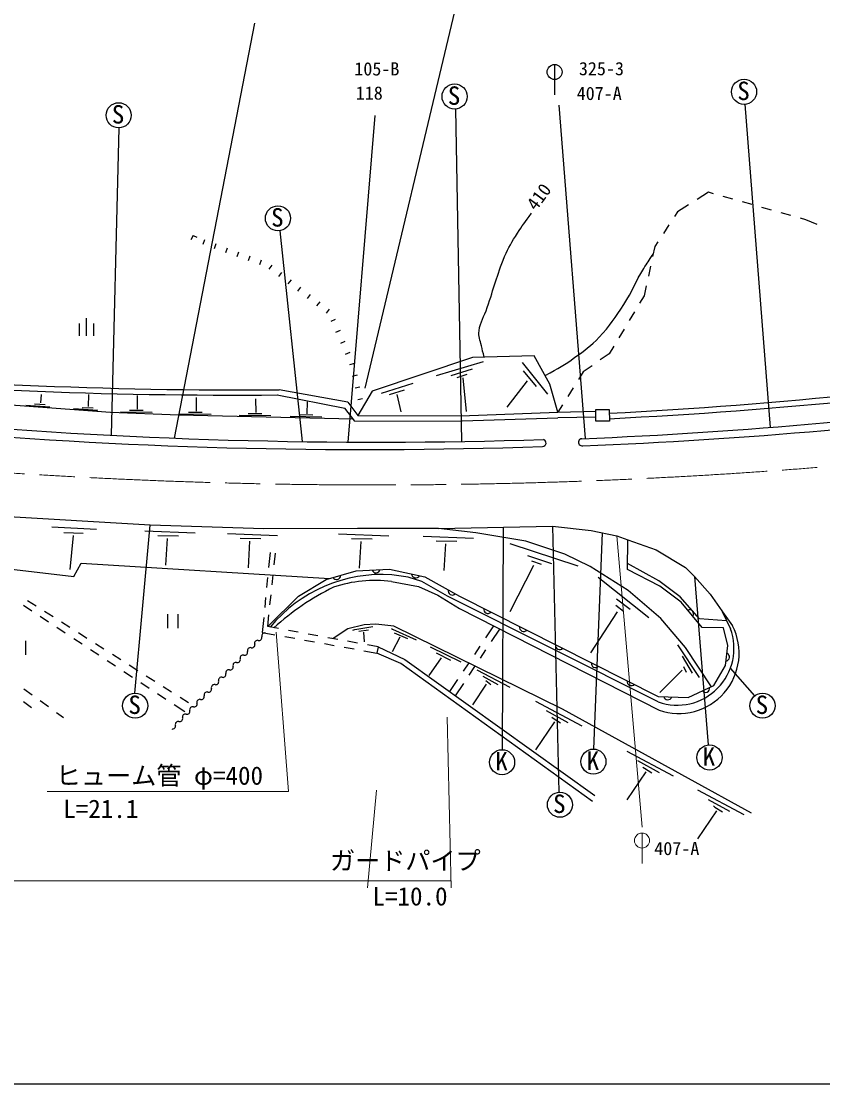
# Model space of a CAD drawing. Units: millimetres at full size, sheet at 1:1000; details may follow other scales. Extents: x 40000 to 680000, y 20000 to 380000.
# Drawn here: x 283170 to 362987, y 205000 to 310822 of the extents above; entities that cross this region are included whole.
import ezdxf
from ezdxf.enums import TextEntityAlignment as Align

# ---------------------------------------------------------------- set-up
doc = ezdxf.new("R2010")
doc.units = ezdxf.units.MM
doc.header["$LTSCALE"] = 1000
doc.linetypes.add('CHAIN', pattern=[18.5, 12, -1.5, 3.5, -1.5])
for name, color, linetype, lineweight in [('M-BGD', 7, 'Continuous', 25), ('M-BMK', 2, 'CHAIN', 13), ('M-STR-HTXT', 7, 'Continuous', 13), ('M-STR-STRC', 7, 'Continuous', 25), ('M-TTL-BAND', 7, 'Continuous', 25)]:
    doc.layers.add(name, color=color, linetype=linetype, lineweight=lineweight)
doc.styles.add('ＭＳ ゴシック', font='')
doc.styles.get('ＭＳ ゴシック').set_extended_font_data('MS Gothic')

msp = doc.modelspace()

# ---------------------------------------------------------------- linework, layer by layer
at = {"layer": 'M-BGD'}
for p, q in [((329035, 323319), (317379, 274281)), ((336285, 306518), (336285, 303487)), ((326401, 302077), (327008, 268968)), ((339351, 269256), (336754, 302456)), ((355211, 302548), (357751, 270375)), ((292880, 300209), (292116, 269588)), ((351594, 293786), (350476, 293076)), ((352120, 293638), (351594, 293786)), ((354045, 293098), (353082, 293368)), ((349632, 292540), (348514, 291831)), ((355971, 292558), (355008, 292828)), ((357897, 292018), (356934, 292288)), ((348514, 291831), (348210, 291367)), ((359822, 291478), (358859, 291748)), ((361310, 291060), (360785, 291208)), ((362437, 290582), (361310, 291060)), ((308918, 289959), (311154, 268955)), ((347662, 290531), (347114, 289694)), ((300296, 289496), (300073, 289049)), ((300296, 289496), (300665, 289312)), ((301406, 289046), (301237, 288575)), ((302536, 288640), (302367, 288170)), ((303665, 288235), (303496, 287764)), ((346263, 288395), (346047, 287402)), ((346566, 288858), (346263, 288395)), ((304795, 287830), (304626, 287359)), ((305924, 287424), (305755, 286954)), ((307053, 287019), (306885, 286548)), ((308131, 286518), (307826, 286122)), ((309083, 285787), (308778, 285391)), ((345835, 286425), (345623, 285447)), ((310034, 285056), (309730, 284660)), ((310986, 284326), (310682, 283929)), ((345412, 284470), (345196, 283477)), ((311938, 283595), (311633, 283198)), ((312890, 282864), (312585, 282467)), ((345196, 283477), (344747, 282732)), ((313841, 282133), (313537, 281736)), ((344231, 281875), (343715, 281018)), ((288981, 279484), (288981, 280709)), ((289681, 279484), (289681, 281234)), ((290381, 279484), (290381, 280709)), ((314446, 281131), (313988, 280931)), ((314927, 280031), (314468, 279831)), ((343199, 280162), (342684, 279305)), ((315407, 278931), (314949, 278731)), ((342168, 278448), (341719, 277702)), ((315887, 277832), (315429, 277631)), ((328091, 277320), (318112, 273976)), ((334241, 277500), (328091, 277320)), ((335821, 274692), (334241, 277500)), ((341719, 277702), (340830, 277084)), ((316352, 276727), (315865, 276614)), ((324521, 275531), (329191, 276947)), ((325984, 275543), (328114, 276198)), ((333041, 276819), (335580, 273671)), ((340009, 276513), (339121, 275894)), ((316623, 275558), (316136, 275445)), ((326593, 275356), (327564, 275660)), ((327154, 275297), (327482, 271939)), ((333158, 276011), (334457, 274431)), ((339121, 275894), (338660, 275157)), ((315705, 272886), (308870, 274121)), ((316894, 274389), (316407, 274276)), ((319047, 273777), (322214, 274783)), ((319827, 273637), (321325, 274112)), ((333567, 275005), (331519, 272372)), ((336611, 271875), (335821, 274692)), ((338130, 274309), (337601, 273460)), ((292053, 271840), (273960, 273179)), ((285103, 272807), (285182, 273645)), ((289866, 272455), (289900, 273656)), ((294755, 272176), (294750, 273544)), ((300615, 271977), (300610, 273345)), ((306547, 271844), (306542, 273212)), ((308671, 273606), (315393, 272301)), ((318112, 273976), (316673, 271564)), ((317164, 273220), (316677, 273107)), ((320576, 273644), (320966, 271936)), ((283623, 272590), (286022, 272426)), ((284475, 272710), (285554, 272658)), ((288385, 272238), (290784, 272073)), ((289238, 272358), (290316, 272306)), ((293965, 272088), (295322, 272082)), ((311639, 271731), (311678, 272920)), ((316398, 270986), (315393, 272301)), ((315705, 272886), (316673, 271564)), ((337071, 272612), (336611, 271875)), ((336611, 271875), (340392, 272000)), ((340390, 272149), (341721, 272166)), ((340405, 270986), (340390, 272149)), ((341721, 272166), (341736, 271003)), ((298864, 271577), (292053, 271840)), ((293065, 271932), (296217, 271874)), ((316243, 271189), (298864, 271577)), ((298925, 271732), (302077, 271675)), ((299825, 271888), (301182, 271883)), ((304857, 271600), (308009, 271543)), ((305757, 271756), (307114, 271751)), ((309949, 271486), (313101, 271429)), ((310849, 271642), (312206, 271637)), ((316398, 270986), (327062, 271027)), ((316673, 271564), (326948, 271534)), ((326948, 271534), (336611, 271875)), ((327062, 271027), (336620, 271336)), ((340400, 271399), (336620, 271336)), ((341736, 271003), (340405, 270986)), ((295998, 260650), (277788, 261698)), ((286222, 260482), (290657, 260236)), ((294493, 243904), (295998, 260650)), ((307316, 260284), (295998, 260650)), ((324732, 260312), (336064, 260536)), ((331169, 260440), (331076, 238273)), ((336064, 260536), (339908, 260097)), ((336064, 260536), (336709, 234036)), ((287404, 259908), (289346, 259826)), ((288340, 259604), (288024, 256222)), ((295487, 260066), (300490, 259856)), ((296769, 259592), (298822, 259557)), ((297699, 259294), (297541, 256643)), ((303698, 259800), (308701, 259590)), ((304980, 259327), (307033, 259291)), ((316654, 260310), (307316, 260284)), ((314779, 259777), (319782, 259567)), ((316061, 259303), (318115, 259268)), ((324732, 260312), (316654, 260310)), ((323205, 259549), (328208, 259339)), ((328453, 259868), (324732, 260312)), ((333409, 259038), (328453, 259868)), ((339908, 260097), (342471, 259571)), ((340196, 238332), (341060, 259861)), ((342471, 259571), (343560, 259169)), ((305910, 259028), (305752, 256378)), ((316991, 259005), (316833, 256354)), ((324486, 259075), (326540, 259040)), ((325417, 258777), (325259, 256126)), ((331836, 258798), (338589, 256586)), ((337294, 257751), (333409, 259038)), ((343537, 256231), (343560, 259169)), ((343560, 259169), (346381, 258186)), ((307950, 257897), (307804, 256412)), ((308357, 256672), (308481, 257844)), ((333573, 257613), (335983, 256823)), ((339816, 256505), (337294, 257751)), ((346381, 258186), (349318, 256407)), ((279194, 256585), (288409, 255532)), ((288409, 255532), (289129, 256842)), ((289129, 256842), (313860, 255317)), ((334175, 256630), (331822, 252014)), ((333982, 257069), (334929, 256753)), ((343619, 254141), (339816, 256505)), ((346647, 255092), (343542, 256812)), ((349318, 256407), (350219, 255529)), ((307706, 255417), (307607, 254422)), ((308148, 254683), (308253, 255678)), ((321696, 255456), (320079, 255691)), ((323048, 255035), (321696, 255456)), ((325628, 253578), (323048, 255035)), ((340608, 255441), (345681, 251421)), ((348788, 253494), (346647, 255092)), ((350219, 255529), (351790, 253775)), ((350219, 255529), (351578, 238740)), ((320044, 255024), (322732, 254526)), ((322732, 254526), (324663, 253648)), ((346872, 251344), (343619, 254141)), ((283802, 253147), (284646, 252610)), ((307509, 253427), (307411, 252431)), ((307939, 252694), (308044, 253689)), ((324663, 253648), (326804, 252332)), ((346606, 243034), (325628, 253578)), ((342451, 253282), (343803, 252264)), ((350719, 251318), (348788, 253494)), ((351790, 253775), (353159, 251757)), ((284216, 252077), (283381, 252628)), ((285490, 252074), (286334, 251537)), ((326804, 252332), (346685, 242218)), ((342521, 252018), (339853, 247928)), ((342381, 252668), (343153, 252053)), ((352970, 252035), (353791, 250317)), ((285886, 250977), (285051, 251527)), ((287177, 251000), (288021, 250464)), ((297737, 251782), (297737, 250382)), ((298787, 250382), (298787, 251782)), ((307313, 251436), (307166, 249951)), ((307711, 250528), (307834, 251700)), ((349324, 248442), (346872, 251344)), ((353409, 251117), (350719, 251318)), ((353159, 251757), (354002, 250616)), ((287556, 249876), (286721, 250427)), ((288865, 249927), (289709, 249390)), ((307166, 249951), (308438, 249722)), ((308784, 250330), (307711, 250528)), ((310751, 249969), (309768, 250150)), ((312718, 249607), (311735, 249788)), ((315688, 250318), (314216, 249332)), ((317334, 250693), (315688, 250318)), ((316192, 250185), (316380, 250232)), ((316380, 250232), (318182, 250552)), ((316793, 250068), (317761, 250201)), ((317253, 249967), (317308, 248999)), ((318473, 250771), (317334, 250693)), ((320277, 250562), (318473, 250771)), ((320046, 250326), (320140, 250287)), ((320140, 250287), (322512, 249218)), ((337084, 242299), (320277, 250562)), ((320304, 249912), (321630, 249350)), ((330211, 250598), (329407, 249400)), ((330004, 249037), (330833, 250282)), ((283621, 247716), (283621, 249116)), ((289226, 248776), (288391, 249326)), ((290553, 248854), (291396, 248317)), ((309422, 249545), (310406, 249368)), ((311390, 249191), (312374, 249014)), ((313359, 248837), (314343, 248660)), ((314685, 249246), (313702, 249426)), ((316652, 248884), (315669, 249065)), ((318709, 248506), (317636, 248703)), ((320881, 249491), (320117, 248032)), ((348519, 248727), (350695, 245450)), ((290896, 247675), (290061, 248226)), ((292240, 247780), (293084, 247244)), ((315327, 248483), (316311, 248306)), ((317295, 248128), (318567, 247900)), ((318709, 248506), (318567, 247900)), ((320958, 246872), (318567, 247900)), ((318709, 248506), (321356, 247241)), ((323877, 248532), (326958, 247027)), ((324485, 247932), (325921, 247198)), ((328849, 248570), (328292, 247740)), ((328894, 247373), (329449, 248205)), ((351900, 244542), (349324, 248442)), ((292566, 246575), (291731, 247125)), ((293928, 246707), (294772, 246170)), ((340058, 233120), (320958, 246872)), ((321356, 247241), (340292, 233694)), ((324985, 247417), (323752, 245661)), ((327734, 246910), (327177, 246080)), ((348998, 247592), (349993, 245907)), ((294237, 245475), (293401, 246025)), ((295615, 245634), (296459, 245097)), ((327785, 245709), (328340, 246541)), ((328532, 246225), (331832, 244485)), ((329133, 245609), (330631, 244750)), ((348998, 246176), (346752, 243964)), ((349104, 246550), (349396, 245989)), ((356211, 243635), (353785, 246375)), ((295907, 244374), (295072, 244924)), ((297303, 244560), (298147, 244024)), ((326619, 245250), (325815, 244051)), ((326401, 243632), (327230, 244877)), ((329476, 244813), (328096, 242738)), ((329430, 245148), (329944, 244766)), ((283440, 244334), (284249, 243746)), ((297577, 243274), (296742, 243824)), ((298991, 243487), (299826, 242955)), ((283387, 243069), (284180, 242482)), ((285059, 243159), (285868, 242571)), ((299458, 242034), (298412, 242723)), ((334394, 243106), (338997, 240657)), ((286677, 241984), (287379, 241474)), ((335455, 242170), (337593, 240992)), ((335994, 241515), (336134, 241406)), ((336134, 241406), (336875, 240938)), ((355903, 231961), (337084, 242299)), ((336274, 241039), (334394, 238254)), ((343482, 238123), (348085, 235673)), ((344543, 237187), (346681, 236009)), ((345363, 236055), (343482, 233270)), ((345082, 236531), (345222, 236422)), ((345222, 236422), (345963, 235954)), ((350516, 234259), (355119, 231809)), ((351577, 233323), (353715, 232145)), ((352396, 232192), (350516, 229407)), ((352115, 232668), (352256, 232558)), ((352256, 232558), (352997, 232090))]:
    msp.add_line(p, q, dxfattribs=at)
for points in [[(307711, 250528), (310771, 253568), (313544, 255228), (316528, 256070), (319828, 256263), (323374, 255474), (326797, 253560), (346606, 243581), (349590, 243458), (352135, 244652), (353294, 246671), (353540, 248654), (353118, 250392)], [(353118, 250392), (350986, 250436), (348897, 252966), (346767, 254546), (343537, 256231)]]:
    msp.add_lwpolyline(points, dxfattribs=at)
for centre, radius in [((336285, 305768), 750), ((355150, 303797), 1250), ((326326, 303325), 1250), ((292869, 301459), 1250), ((308731, 291195), 1250), ((294514, 242654), 1250), ((356985, 242654), 1250), ((331056, 237023), 1250), ((340148, 237083), 1250), ((351712, 237497), 1250), ((336813, 232790), 1250)]:
    msp.add_circle(centre, radius, dxfattribs=at)
for centre, radius, start, end in [((315223, 780172), 509079, 272.98427, 284.38263), ((317367, 764550), 493911, 272.82775, 284.57884), ((318513, 763368), 494551, 272.37389, 283.54273), ((321133, 743601), 475391, 272.1655, 283.78975), ((318641, 780394), 511494, 257.79255, 271.85303), ((317528, 775288), 507126, 257.78442, 271.98252), ((304925, 763039), 488934, 264.46815, 270.4623), ((304195, 757844), 484258, 264.49636, 270.5297), ((335073, 268825), 359, 269.72195, 72.59442), ((339006, 268889), 352, 91.37653, 284.88368), ((318499, 256303), 417, 199.6088, 347.08839), ((319101, 241273), 14452, 86.11836, 140.41686), ((314553, 255634), 417, 212.02739, 359.50698), ((318410, 241983), 13143, 82.85833, 108.42999), ((322465, 255796), 417, 183.70137, 331.18096), ((325808, 231123), 26033, 116.34608, 132.18132), ((326087, 254091), 417, 167.05613, 314.53572), ((329637, 252260), 417, 169.52279, 317.00238), ((349707, 251801), 417, 325.79761, 113.2772), ((307416, 249608), 295, 75.09854, 196.23353), ((333209, 250461), 417, 169.52279, 317.00238), ((348496, 248355), 5647, 250.43934, 20.33534), ((348660, 247883), 6000, 250.77889, 27.08969), ((306131, 248708), 295, 255.09854, 16.23353), ((306698, 248873), 295, 75.09854, 196.23353), ((306849, 249443), 295, 255.09854, 16.23353), ((336782, 248661), 417, 169.52279, 317.00238), ((305262, 247403), 295, 75.09854, 196.23353), ((305413, 247973), 295, 255.09854, 16.23353), ((305980, 248138), 295, 75.09854, 196.23353), ((353278, 247494), 417, 279.1976, 66.67719), ((303977, 246503), 295, 255.09854, 16.23353), ((304544, 246668), 295, 75.09854, 196.23353), ((304695, 247238), 295, 255.09854, 16.23353), ((340354, 246861), 417, 169.52279, 317.00238), ((303259, 245768), 295, 255.09854, 16.23353), ((303826, 245933), 295, 75.09854, 196.23353), ((302390, 244463), 295, 75.09854, 196.23353), ((302541, 245033), 295, 255.09854, 16.23353), ((303108, 245198), 295, 75.09854, 196.23353), ((343926, 245062), 417, 169.52279, 317.00238), ((351310, 244394), 417, 221.38516, 8.86475), ((301105, 243563), 295, 255.09854, 16.23353), ((301672, 243728), 295, 75.09854, 196.23353), ((301823, 244298), 295, 255.09854, 16.23353), ((347551, 243659), 417, 193.9023, 341.38189), ((300236, 242259), 295, 75.09854, 196.23353), ((300387, 242829), 295, 255.09854, 16.23353), ((300954, 242993), 295, 75.09854, 196.23353), ((298951, 241359), 295, 255.09854, 16.23353), ((299518, 241524), 295, 75.09854, 196.23353), ((299669, 242094), 295, 255.09854, 16.23353), ((298233, 240624), 295, 255.09854, 16.23353), ((298800, 240789), 295, 75.09854, 196.23353)]:
    msp.add_arc(centre, radius, start, end, dxfattribs=at)
for points, knots in [([(329285, 277355), (329130, 277898), (329090, 278055), (328992, 278509), (328869, 279080), (328665, 279407), (328755, 279984), (328903, 280932), (329257, 281394), (329571, 282301), (330259, 284283), (330491, 285451), (331309, 287383), (331711, 288332), (332023, 288827), (332573, 289700), (333084, 290511), (333291, 290786), (333995, 291701)], [0, 0, 0, 0, 1, 1, 1, 2, 2, 2, 3, 3, 3, 4, 4, 4, 5, 5, 5, 6, 6, 6, 6]), ([(335342, 275543), (336764, 276318), (337214, 276553), (338313, 277351), (339299, 278067), (339871, 278466), (340709, 279352), (341809, 280514), (342300, 281283), (343184, 282617), (344066, 283948), (344302, 284849), (345159, 286198), (345513, 286755), (345631, 286949), (346092, 287608)], [0, 0, 0, 0, 1, 1, 1, 2, 2, 2, 3, 3, 3, 4, 4, 4, 5, 5, 5, 5])]:
    msp.add_open_spline(points, degree=3, knots=knots, dxfattribs=at)
at = {"layer": 'M-BMK'}
msp.add_arc((318477, 819390), 554753, 265.14581, 275.51264, dxfattribs=at)
at = {"layer": 'M-STR-HTXT'}
for p, q in [((345007, 230564), (342471, 259571)), ((309771, 234091), (308561, 249970)), ((325591, 241501), (325972, 224503)), ((285765, 234091), (309771, 234091)), ((318561, 234251), (317653, 224522)), ((344987, 229970), (344987, 226939)), ((325956, 225198), (200749, 225198))]:
    msp.add_line(p, q, dxfattribs=at)
msp.add_circle((344987, 229220), 750, dxfattribs=at)
at = {"layer": 'M-STR-STRC'}
for p, q in [((306386, 310643), (298411, 269300)), ((318372, 301432), (315679, 268909))]:
    msp.add_line(p, q, dxfattribs=at)
at = {"layer": 'M-TTL-BAND'}
msp.add_line((40000, 205000), (579000, 205000), dxfattribs=at)

# ---------------------------------------------------------------- texts
at = {"layer": 'M-BGD', "style": 'ＭＳ ゴシック'}
for s, height, p in [('325-3', 1320, (338701, 305049)), ('S', 1833, (354472, 302423)), ('S', 1833, (325648, 301951)), ('407-A', 1320, (338482, 302583)), ('S', 1833, (292190, 300085)), ('S', 1833, (308053, 289821)), ('S', 1833, (293835, 241280)), ('S', 1833, (356306, 241280)), ('K', 1833, (351033, 236124)), ('K', 1833, (330377, 235650)), ('K', 1833, (339469, 235709)), ('S', 1833, (336134, 231417))]:
    msp.add_text(s, height=height, dxfattribs=at).set_placement(p, align=Align.BOTTOM_LEFT)
msp.add_text('410', height=1320, rotation=53.626, dxfattribs=at).set_placement((334764, 291634), align=Align.BOTTOM_LEFT)
at = {"layer": 'M-STR-HTXT', "style": 'ＭＳ ゴシック'}
for s, height, p in [('ヒューム管 φ=400', 1833, (286619, 234225)), ('L=21.1', 1833, (287352, 230920)), ('407-A', 1320, (346209, 227377)), ('ガードパイプ', 1833, (313917, 225755)), ('L=10.0', 1833, (318143, 222200))]:
    msp.add_text(s, height=height, dxfattribs=at).set_placement(p, align=Align.BOTTOM_LEFT)
at = {"layer": 'M-STR-STRC', "style": 'ＭＳ ゴシック'}
for s, p in [('105-B', (316338, 305025)), ('118', (316479, 302620))]:
    msp.add_text(s, height=1320, dxfattribs=at).set_placement(p, align=Align.BOTTOM_LEFT)

doc.saveas('drawing.dxf')
